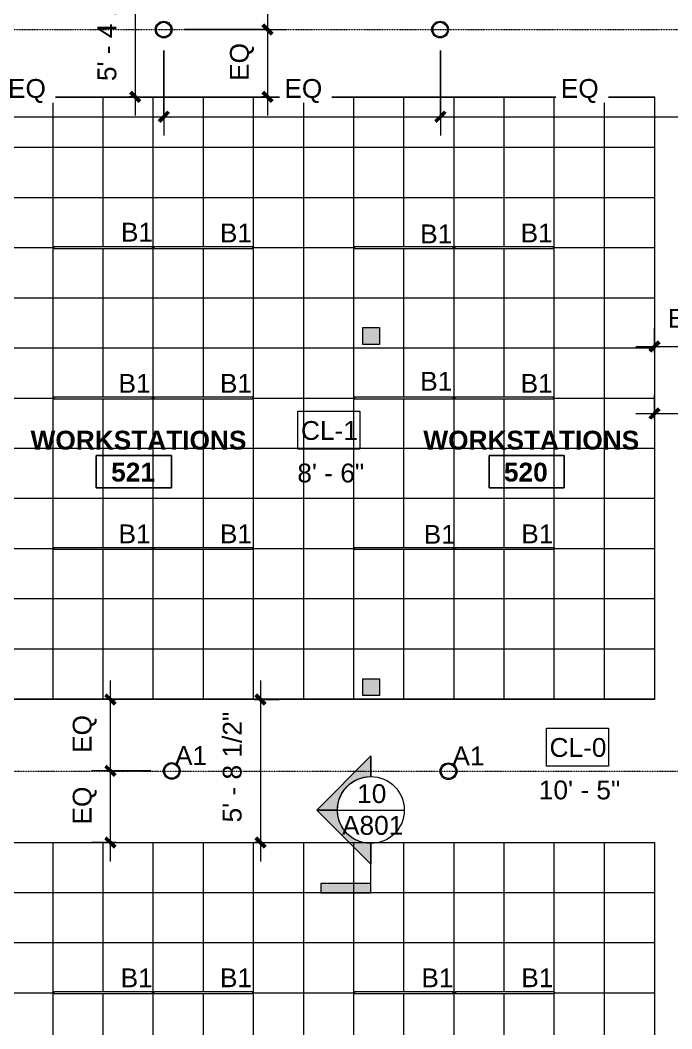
# Model space of a CAD drawing. Header units: inches. Extents: x -60 to 1865, y -31 to 1094.
# Drawn here: x 128.9 to 440.9, y 358 to 840.6 of the extents above; entities that cross this region are included whole.
import ezdxf

# ---------------------------------------------------------------- set-up
doc = ezdxf.new("R2010")
doc.units = ezdxf.units.IN
doc.header["$MEASUREMENT"] = 0
doc.linetypes.add('Center 1_16_', pattern=[0.15625, 0.0625, -0.03125, 0.03125, -0.03125])
for name, color, linetype, lineweight in [('A-ANNO-DIMS', 211, 'Continuous', 9), ('A-ANNO-DIMS-96', 211, 'Continuous', 9), ('A-AREA-IDEN', 2, 'Continuous', 9), ('A-CLNG', 13, 'Continuous', 13), ('A-CLNG-IDEN', 151, 'Continuous', 9), ('A-CLNG-PATT', 13, 'Continuous', 13), ('A-DETL', 90, 'Continuous', 9), ('E-LITE-EQPM', 33, 'Continuous', 9), ('E-LITE-EQPM-IDEN', 33, 'Continuous', 9), ('G-ANNO-SYMB', 111, 'Continuous', 9), ('S-COLS', 52, 'Continuous', 13)]:
    doc.layers.add(name, color=color, linetype=linetype, lineweight=lineweight)
doc.styles.add('Arial', font='arial.ttf', dxfattribs={"height": 9})
doc.styles.add('Swis721 Lt BT', font='swissl.ttf', dxfattribs={"height": 9})
doc.styles.add('Swis721 Lt BT_B', font='', dxfattribs={"height": 9})
doc.styles.get('Swis721 Lt BT_B').set_extended_font_data('Swis721 Lt BT', bold=True)
doc.dimstyles.new('OTJ_-_3_32__Linear__1_2__Tolerance', dxfattribs={"dimscale": 12, "dimtxt": 9.497835, "dimasz": 0.375, "dimexe": 0.75, "dimexo": 0.5, "dimgap": 0.5, "dimtad": 1, "dimdec": 1, "dimrnd": 0.5, "dimzin": 3, "dimdsep": 46, "dimlunit": 4, "dimtxsty": 'Swis721 Lt BT', "dimblk1": 'OBLIQUE', "dimblk2": 'OBLIQUE', "dimsah": 1, "dimcen": 0.09, "dimdle": 0.75, "dimazin": 0, "dimtfac": 1, "dimtdec": 4, "dimtix": 1, "dimtmove": 0, "dimatfit": 3, "dimfxl": 1, "dimtvp": 1, "dimfrac": 2, "dimtolj": 1, "dimtzin": 0, "dimarcsym": 2})
doc.dimstyles.new('OTJ_-_3_32__Linear__1_8__Tolerance', dxfattribs={"dimscale": 12, "dimtxt": 9.497835, "dimasz": 0.375, "dimexe": 0.75, "dimexo": 0.5, "dimgap": 0.5, "dimtad": 1, "dimdec": 3, "dimrnd": 0.125, "dimzin": 3, "dimdsep": 46, "dimlunit": 4, "dimtxsty": 'Swis721 Lt BT', "dimblk1": 'OBLIQUE', "dimblk2": 'OBLIQUE', "dimsah": 1, "dimcen": 0.09, "dimdle": 0.75, "dimazin": 0, "dimtfac": 1, "dimtdec": 4, "dimtix": 1, "dimtmove": 0, "dimatfit": 3, "dimfxl": 1, "dimtvp": 1, "dimtfill": 1, "dimfrac": 2, "dimtolj": 1, "dimtzin": 0, "dimarcsym": 2})

# ---------------------------------------------------------------- blocks, each defined once
blk = doc.blocks.new('Concrete-Rectangular-Column - 8x8-7061903-REFLECTED CEILING PLAN')
at = {"layer": 'S-COLS', "lineweight": 9}
blk.add_hatch(color=7, dxfattribs=at).paths.add_polyline_path([(4, -4), (4, 4), (-4, 4), (-4, -4)], flags=0)
at = {"layer": 'S-COLS', "color": 8, "lineweight": 20}
for p, q in [((-4, 4), (4, 4)), ((-4, -4), (-4, 4)), ((4, 4), (4, -4)), ((4, -4), (-4, -4))]:
    blk.add_line(p, q, dxfattribs=at)
blk = doc.blocks.new('Lighting fixture TBLS-HX-4-15-B-U-W - TBLS-HX-4-24-7815314-REFLECTED CEILING PLAN')
at = {"layer": 'E-LITE-EQPM'}
for p, q in [((-0.54, 23.67), (0.54, 23.67)), ((-0.54, 23.67), (-0.54, -23.67)), ((-0.47, 23.75), (0.47, 23.75)), ((-0.47, 23.75), (-0.47, 23.67)), ((0.47, 23.67), (0.47, 23.75)), ((0.54, -23.67), (0.54, 23.67)), ((0.54, -23.67), (-0.54, -23.67)), ((-0.47, -23.67), (-0.47, -23.75)), ((0.47, -23.75), (-0.47, -23.75)), ((0.47, -23.75), (0.47, -23.67))]:
    blk.add_line(p, q, dxfattribs=at)
blk = doc.blocks.new('L-PENDANT_FOCAL POINT 3_5 CYLINDER - L-PENDANT_FOCAL POINT 3_5 CYLINDER-7826649-REFLECTED CEILING PLAN')
at = {"layer": 'E-LITE-EQPM'}
for radius in [4, 3.5]:
    blk.add_circle((-0.125, 0), radius, dxfattribs=at)
blk = doc.blocks.new('Room Tag - Room Name and Number-3379422-REFLECTED CEILING PLAN')
at = {"layer": 'A-AREA-IDEN'}
for p, q in [((-0.1881, -0.1636), (-0.1881, -0.0018)), ((-0.1881, -0.0018), (0.1869, -0.0018)), ((0.1869, -0.0018), (-0.1881, -0.0018)), ((-0.1881, -0.0018), (-0.1881, -0.1636)), ((0.1869, -0.0018), (0.1869, -0.1636)), ((0.1869, -0.1636), (0.1869, -0.0018)), ((0.1869, -0.1636), (-0.1881, -0.1636)), ((-0.1881, -0.1636), (0.1869, -0.1636))]:
    blk.add_line(p, q, dxfattribs=at)
blk = doc.blocks.new('DIMBLOCK29-REFLECTED CEILING PLAN')
at = {"layer": 'A-ANNO-DIMS-96', "transparency": 16777216}
for p, q in [((247.37, 877.25), (247.37, 836.13)), ((244.55, 868.25), (256.37, 868.25)), ((247.37, 868.25), (244.55, 868.25)), ((207.61, 836.13), (256.37, 836.13)), ((247.37, 836.13), (207.61, 836.13))]:
    blk.add_line(p, q, dxfattribs=at)
at = {"layer": 'A-ANNO-DIMS-96', "lineweight": 50, "transparency": 16777216}
for p, q in [((247.37, 868.25), (245.12, 870.5)), ((247.37, 868.25), (249.62, 866)), ((247.37, 836.13), (245.12, 838.38)), ((247.37, 836.13), (249.62, 833.88))]:
    blk.add_line(p, q, dxfattribs=at)
at = {"layer": 'A-ANNO-DIMS-96', "color": 0, "transparency": 16777216, "insert": (229.35, 843.67), "char_height": 9, "width": 20.443, "attachment_point": 1, "rotation": 90, "line_spacing_factor": 1.005062, "style": 'Swis721 Lt BT'}
blk.add_mtext('EQ', dxfattribs=at)
blk = doc.blocks.new('_Oblique')
at = {"color": 0, "linetype": 'ByBlock', "lineweight": -2}
blk.add_line((-0.5, -0.5), (0.5, 0.5), dxfattribs=at)
blk = doc.blocks.new('DIMBLOCK30-REFLECTED CEILING PLAN')
at = {"layer": 'A-ANNO-DIMS-96', "transparency": 16777216}
for p, q in [((207.61, 836.13), (256.37, 836.13)), ((247.37, 836.13), (207.61, 836.13)), ((247.37, 836.13), (247.37, 795)), ((244.55, 804), (256.37, 804)), ((247.37, 804), (244.55, 804))]:
    blk.add_line(p, q, dxfattribs=at)
at = {"layer": 'A-ANNO-DIMS-96', "lineweight": 50, "transparency": 16777216}
for p, q in [((247.37, 836.13), (245.12, 838.38)), ((247.37, 836.13), (249.62, 833.88)), ((247.37, 804), (245.12, 806.25)), ((247.37, 804), (249.62, 801.75))]:
    blk.add_line(p, q, dxfattribs=at)
at = {"layer": 'A-ANNO-DIMS-96', "color": 0, "transparency": 16777216, "insert": (229.35, 811.54), "char_height": 9, "width": 20.443, "attachment_point": 1, "rotation": 90, "line_spacing_factor": 1.005062, "style": 'Swis721 Lt BT'}
blk.add_mtext('EQ', dxfattribs=at)
blk = doc.blocks.new('DIMBLOCK37-REFLECTED CEILING PLAN')
at = {"layer": 'A-ANNO-DIMS-96', "transparency": 16777216}
for p, q in [((462.45, 701.33), (462.45, 675.45)), ((462.45, 684.45), (462.45, 701.33)), ((432.64, 681.63), (432.64, 693.45)), ((423.64, 684.45), (462.45, 684.45)), ((432.64, 684.45), (432.64, 681.63))]:
    blk.add_line(p, q, dxfattribs=at)
at = {"layer": 'A-ANNO-DIMS-96', "lineweight": 50, "transparency": 16777216}
for p, q in [((432.64, 684.45), (434.89, 686.7)), ((462.45, 684.45), (464.7, 686.7)), ((432.64, 684.45), (430.39, 682.2)), ((462.45, 684.45), (460.2, 682.2))]:
    blk.add_line(p, q, dxfattribs=at)
at = {"layer": 'A-ANNO-DIMS-96', "color": 0, "transparency": 16777216, "insert": (439.02, 702.47), "char_height": 9, "width": 20.443, "attachment_point": 1, "line_spacing_factor": 1.005062, "style": 'Swis721 Lt BT'}
blk.add_mtext('EQ', dxfattribs=at)
blk = doc.blocks.new('DIMBLOCK39-REFLECTED CEILING PLAN')
at = {"layer": 'A-ANNO-DIMS-96', "lineweight": 50, "transparency": 16777216}
for p, q in [((172.07, 481.37), (169.82, 483.62)), ((172.07, 481.37), (174.32, 479.12)), ((172.07, 447.12), (169.82, 449.37)), ((172.07, 447.12), (174.32, 444.87))]:
    blk.add_line(p, q, dxfattribs=at)
at = {"layer": 'A-ANNO-DIMS-96', "transparency": 16777216}
for p, q in [((191.49, 481.37), (163.07, 481.37)), ((172.07, 438.12), (172.07, 481.37)), ((172.07, 481.37), (191.49, 481.37)), ((174.89, 447.12), (163.07, 447.12)), ((172.07, 447.12), (174.89, 447.12))]:
    blk.add_line(p, q, dxfattribs=at)
at = {"layer": 'A-ANNO-DIMS-96', "color": 0, "transparency": 16777216, "insert": (154.06, 455.73), "char_height": 9, "width": 20.443, "attachment_point": 1, "rotation": 90, "line_spacing_factor": 1.005062, "style": 'Swis721 Lt BT'}
blk.add_mtext('EQ', dxfattribs=at)
blk = doc.blocks.new('DIMBLOCK40-REFLECTED CEILING PLAN')
at = {"layer": 'A-ANNO-DIMS-96', "transparency": 16777216}
for p, q in [((172.07, 481.37), (172.07, 524.62)), ((174.89, 515.62), (163.07, 515.62)), ((172.07, 515.62), (174.89, 515.62)), ((191.49, 481.37), (163.07, 481.37)), ((172.07, 481.37), (191.49, 481.37))]:
    blk.add_line(p, q, dxfattribs=at)
at = {"layer": 'A-ANNO-DIMS-96', "lineweight": 50, "transparency": 16777216}
for p, q in [((172.07, 515.62), (169.82, 517.87)), ((172.07, 515.62), (174.32, 513.37)), ((172.07, 481.37), (169.82, 483.62)), ((172.07, 481.37), (174.32, 479.12))]:
    blk.add_line(p, q, dxfattribs=at)
at = {"layer": 'A-ANNO-DIMS-96', "color": 0, "transparency": 16777216, "insert": (154.06, 489.98), "char_height": 9, "width": 20.443, "attachment_point": 1, "rotation": 90, "line_spacing_factor": 1.005062, "style": 'Swis721 Lt BT'}
blk.add_mtext('EQ', dxfattribs=at)
blk = doc.blocks.new('Drafting View - 3_32_ x 3_8_-334918-REFLECTED CEILING PLAN')
at = {"layer": 'G-ANNO-SYMB'}
blk.add_hatch(color=256, dxfattribs=at).paths.add_polyline_path([(0, 0.2495), (0, 0), (-0.0469, 0), (-0.0469, 0.2495)], flags=0)
for p, q in [((0, 0.2495), (-0.0469, 0.2495)), ((-0.0469, 0.2495), (-0.0469, 0)), ((0, 0), (0, 0.2495)), ((-0.0469, 0), (0, 0))]:
    blk.add_line(p, q, dxfattribs=at)
blk = doc.blocks.new('Drafting View - Section Head - Filled-1367765-REFLECTED CEILING PLAN')
at = {"layer": 'G-ANNO-SYMB'}
h = blk.add_hatch(color=256, dxfattribs=at)
edge = h.paths.add_edge_path(flags=0)
edge.add_line((-0.5202, 0), (-0.25, 0.2702))
edge.add_line((-0.25, 0.2702), (-0.25, 0.1667))
edge.add_arc((-0.25, 0), 0.1667, 90, 180)
edge.add_line((-0.4167, 0), (-0.5202, 0))
h = blk.add_hatch(color=256, dxfattribs=at)
edge = h.paths.add_edge_path(flags=0)
edge.add_line((0.0202, 0), (-0.0833, 0))
edge.add_arc((-0.25, 0), 0.1667, 0, 90)
edge.add_line((-0.25, 0.1667), (-0.25, 0.2702))
edge.add_line((-0.25, 0.2702), (0.0202, 0))
for p, q in [((-0.25, 0.2702), (-0.5202, 0)), ((-0.25, 0.2702), (-0.5202, 0)), ((-0.25, 0.2702), (0.0202, 0)), ((-0.25, 0.1667), (-0.25, 0.2702)), ((0.0202, 0), (-0.25, 0.2702)), ((-0.25, 0.2702), (-0.25, 0.1667)), ((-0.5202, 0), (-0.4167, 0)), ((-0.0833, 0), (0.0202, 0)), ((-0.5202, 0), (-0.4167, 0)), ((-0.4167, 0), (-0.5202, 0)), ((0.0202, 0), (-0.0833, 0)), ((-0.0833, 0), (0.0202, 0))]:
    blk.add_line(p, q, dxfattribs=at)
for start, end in [(0, 180), (360, 180), (90, 180), (0, 90), (180, 360)]:
    blk.add_arc((-0.25, 0), 0.1667, start, end, dxfattribs=at)
blk = doc.blocks.new('DIMBLOCK66-REFLECTED CEILING PLAN')
at = {"layer": 'A-ANNO-DIMS-96', "transparency": 16777216}
for p, q in [((65.38, 826.13), (65.38, 785.45)), ((65.38, 794.45), (65.38, 826.13)), ((197.73, 826.13), (197.73, 785.45)), ((197.73, 794.45), (197.73, 826.13)), ((56.38, 794.45), (197.73, 794.45))]:
    blk.add_line(p, q, dxfattribs=at)
at = {"layer": 'A-ANNO-DIMS-96', "lineweight": 50, "transparency": 16777216}
for p, q in [((65.38, 794.45), (67.63, 796.7)), ((197.73, 794.45), (199.98, 796.7)), ((65.38, 794.45), (63.13, 792.2)), ((197.73, 794.45), (195.48, 792.2))]:
    blk.add_line(p, q, dxfattribs=at)
at = {"layer": 'A-ANNO-DIMS-96', "color": 0, "transparency": 16777216, "insert": (123.04, 812.46), "char_height": 9, "width": 20.443, "attachment_point": 1, "line_spacing_factor": 1.005062, "style": 'Swis721 Lt BT', "bg_fill": 3, "box_fill_scale": 1.25, "bg_fill_color": 256, "bg_fill_true_color": 13158600, "bg_fill_transparency": 0}
blk.add_mtext('EQ', dxfattribs=at)
blk = doc.blocks.new('DIMBLOCK67-REFLECTED CEILING PLAN')
at = {"layer": 'A-ANNO-DIMS-96', "transparency": 16777216}
for p, q in [((197.73, 826.13), (197.73, 785.45)), ((197.73, 794.45), (197.73, 826.13)), ((330.09, 826.13), (330.09, 785.45)), ((330.09, 794.45), (330.09, 826.13)), ((197.73, 794.45), (330.09, 794.45))]:
    blk.add_line(p, q, dxfattribs=at)
at = {"layer": 'A-ANNO-DIMS-96', "lineweight": 50, "transparency": 16777216}
for p, q in [((197.73, 794.45), (199.98, 796.7)), ((330.09, 794.45), (332.34, 796.7)), ((197.73, 794.45), (195.48, 792.2)), ((330.09, 794.45), (327.84, 792.2))]:
    blk.add_line(p, q, dxfattribs=at)
at = {"layer": 'A-ANNO-DIMS-96', "color": 0, "transparency": 16777216, "insert": (255.39, 812.46), "char_height": 9, "width": 20.443, "attachment_point": 1, "line_spacing_factor": 1.005062, "style": 'Swis721 Lt BT', "bg_fill": 3, "box_fill_scale": 1.25, "bg_fill_color": 256, "bg_fill_true_color": 13158600, "bg_fill_transparency": 0}
blk.add_mtext('EQ', dxfattribs=at)
blk = doc.blocks.new('DIMBLOCK68-REFLECTED CEILING PLAN')
at = {"layer": 'A-ANNO-DIMS-96', "transparency": 16777216}
for p, q in [((330.09, 826.13), (330.09, 785.45)), ((330.09, 794.45), (330.09, 826.13)), ((462.45, 826.13), (462.45, 785.45)), ((462.45, 794.45), (462.45, 826.13)), ((330.09, 794.45), (471.45, 794.45))]:
    blk.add_line(p, q, dxfattribs=at)
at = {"layer": 'A-ANNO-DIMS-96', "lineweight": 50, "transparency": 16777216}
for p, q in [((330.09, 794.45), (332.34, 796.7)), ((462.45, 794.45), (464.7, 796.7)), ((330.09, 794.45), (327.84, 792.2)), ((462.45, 794.45), (460.2, 792.2))]:
    blk.add_line(p, q, dxfattribs=at)
at = {"layer": 'A-ANNO-DIMS-96', "color": 0, "transparency": 16777216, "insert": (387.75, 812.46), "char_height": 9, "width": 20.443, "attachment_point": 1, "line_spacing_factor": 1.005062, "style": 'Swis721 Lt BT', "bg_fill": 3, "box_fill_scale": 1.25, "bg_fill_color": 256, "bg_fill_true_color": 13158600, "bg_fill_transparency": 0}
blk.add_mtext('EQ', dxfattribs=at)
blk = doc.blocks.new('DIMBLOCK90-REFLECTED CEILING PLAN')
at = {"layer": 'A-ANNO-DIMS-96', "transparency": 16777216}
for p, q in [((183.93, 877.25), (183.93, 795)), ((181.11, 868.25), (192.93, 868.25)), ((183.93, 868.25), (181.11, 868.25)), ((181.11, 804), (192.93, 804)), ((183.93, 804), (181.11, 804))]:
    blk.add_line(p, q, dxfattribs=at)
at = {"layer": 'A-ANNO-DIMS-96', "lineweight": 50, "transparency": 16777216}
for p, q in [((183.93, 868.25), (181.68, 870.5)), ((183.93, 868.25), (186.18, 866)), ((183.93, 804), (181.68, 806.25)), ((183.93, 804), (186.18, 801.75))]:
    blk.add_line(p, q, dxfattribs=at)
at = {"layer": 'A-ANNO-DIMS-96', "color": 0, "transparency": 16777216, "insert": (165.91, 811.48), "char_height": 9, "width": 59.1579, "attachment_point": 1, "rotation": 90, "line_spacing_factor": 1.005062, "style": 'Swis721 Lt BT'}
blk.add_mtext('5\' - 4 1/2"', dxfattribs=at)
blk = doc.blocks.new('DIMBLOCK95-REFLECTED CEILING PLAN')
at = {"layer": 'A-ANNO-DIMS-96', "transparency": 16777216}
for p, q in [((432.64, 649.52), (432.64, 661.34)), ((490.49, 649.52), (490.49, 661.34)), ((423.64, 652.34), (499.49, 652.34)), ((432.64, 652.34), (432.64, 649.52)), ((490.49, 652.34), (490.49, 649.52))]:
    blk.add_line(p, q, dxfattribs=at)
at = {"layer": 'A-ANNO-DIMS-96', "lineweight": 50, "transparency": 16777216}
for p, q in [((432.64, 652.34), (430.39, 650.09)), ((432.64, 652.34), (434.89, 654.59)), ((490.49, 652.34), (488.24, 650.09)), ((490.49, 652.34), (492.74, 654.59))]:
    blk.add_line(p, q, dxfattribs=at)
at = {"layer": 'A-ANNO-DIMS-96', "color": 0, "transparency": 16777216, "insert": (443.7, 670.36), "char_height": 9, "width": 42.8759, "attachment_point": 1, "line_spacing_factor": 1.005062, "style": 'Swis721 Lt BT'}
blk.add_mtext('4\' - 10"', dxfattribs=at)
blk = doc.blocks.new('DIMBLOCK96-REFLECTED CEILING PLAN')
at = {"layer": 'A-ANNO-DIMS-96', "transparency": 16777216}
for p, q in [((243.92, 524.62), (243.92, 438.12)), ((241.1, 515.62), (252.92, 515.62)), ((243.92, 515.62), (241.1, 515.62)), ((241.1, 447.12), (252.92, 447.12)), ((243.92, 447.12), (241.1, 447.12))]:
    blk.add_line(p, q, dxfattribs=at)
at = {"layer": 'A-ANNO-DIMS-96', "lineweight": 50, "transparency": 16777216}
for p, q in [((243.92, 515.62), (241.67, 517.87)), ((243.92, 515.62), (246.17, 513.37)), ((243.92, 447.12), (241.67, 449.37)), ((243.92, 447.12), (246.17, 444.87))]:
    blk.add_line(p, q, dxfattribs=at)
at = {"layer": 'A-ANNO-DIMS-96', "color": 0, "transparency": 16777216, "insert": (225.9, 456.73), "char_height": 9, "width": 59.1579, "attachment_point": 1, "rotation": 90, "line_spacing_factor": 1.005062, "style": 'Swis721 Lt BT'}
blk.add_mtext('5\' - 8 1/2"', dxfattribs=at)

msp = doc.modelspace()

# ---------------------------------------------------------------- hatches: boundary and pattern name
at = {"layer": 'A-CLNG-PATT'}
h = msp.add_hatch(dxfattribs=at)
h.set_pattern_fill('FP_9', color=256, style=0, pattern_type=2)
h.set_pattern_definition([(270, (240.63, 347.813), (-24, -1e-15), []), (180, (240.63, 347.813), (3e-15, 24), [])])
h.paths.add_polyline_path([(96.6301, 515.625), (432.6351, 515.625), (432.6351, 804), (96.625, 804), (96.625, 515.625)], flags=0)
h.paths.add_polyline_path([(293, 517.5), (293, 525.5), (301, 525.5), (301, 517.5)], flags=0)
h.paths.add_polyline_path([(306.3007, 587.275), (288.9551, 587.275), (288.9551, 588.35), (336.3051, 588.35), (336.3051, 587.275), (313.6175, 587.275)], flags=0)
h.paths.add_polyline_path([(337.3972, 587.275), (337.2801, 587.275), (337.2801, 588.35), (384.6301, 588.35), (384.6301, 587.275), (339.2265, 587.275)], flags=0)
h.paths.add_polyline_path([(233.1324, 587.275), (192.9551, 587.275), (192.9551, 588.35), (240.3051, 588.35), (240.3051, 587.275)], flags=0)
h.paths.add_polyline_path([(174.5977, 587.275), (144.9551, 587.275), (144.9551, 588.35), (192.3051, 588.35), (192.3051, 587.275), (181.9145, 587.275)], flags=0)
h.paths.add_polyline_path([(181.9145, 659.275), (144.9551, 659.275), (144.9551, 660.35), (192.3051, 660.35), (192.3051, 659.275), (189.2314, 659.275)], flags=0)
h.paths.add_polyline_path([(218.4987, 659.275), (192.9551, 659.275), (192.9551, 660.35), (240.3051, 660.35), (240.3051, 659.275), (225.8155, 659.275)], flags=0)
h.paths.add_polyline_path([(306.3007, 659.275), (288.9551, 659.275), (288.9551, 660.35), (336.3051, 660.35), (336.3051, 659.275), (313.6175, 659.275)], flags=0)
h.paths.add_polyline_path([(379.469, 659.275), (336.9551, 659.275), (336.9551, 660.35), (384.3051, 660.35), (384.3051, 659.275)], flags=0)
h.paths.add_polyline_path([(293, 685.5), (293, 693.5), (301, 693.5), (301, 685.5)], flags=0)
h.paths.add_polyline_path([(372.1522, 731.275), (336.9551, 731.275), (336.9551, 732.35), (384.3051, 732.35), (384.3051, 731.275), (379.469, 731.275)], flags=0)
h.paths.add_polyline_path([(288.9551, 731.275), (288.9551, 732.35), (336.3051, 732.35), (336.3051, 731.275), (291.667, 731.275)], flags=0)
h.paths.add_polyline_path([(196.5482, 731.275), (192.9551, 731.275), (192.9551, 732.35), (240.3051, 732.35), (240.3051, 731.275), (203.865, 731.275)], flags=0)
h.paths.add_polyline_path([(159.964, 731.275), (144.9551, 731.275), (144.9551, 732.35), (192.3051, 732.35), (192.3051, 731.275), (167.2809, 731.275)], flags=0)
h = msp.add_hatch(dxfattribs=at)
h.set_pattern_fill('FP_23', color=256, style=0, pattern_type=2)
h.set_pattern_definition([(180, (264.63, 303.25), (3e-15, 24), []), (90, (264.63, 303.25), (24, -1e-15), [])])
h.paths.add_polyline_path([(96.6301, 87.125), (432.6301, 87.125), (432.6301, 447.125), (96.6301, 447.125), (96.6301, 130.3507)], flags=0)
h.paths.add_polyline_path([(335.568, 158.7125), (288.9551, 158.7125), (288.9551, 159.7875), (336.3051, 159.7875), (336.3051, 158.7125)], flags=0)
h.paths.add_polyline_path([(372.1522, 158.7125), (337.2801, 158.7125), (337.2801, 159.7875), (384.6301, 159.7875), (384.6301, 158.7125), (379.469, 158.7125)], flags=0)
h.paths.add_polyline_path([(225.8155, 158.7125), (192.9551, 158.7125), (192.9551, 159.7875), (240.3051, 159.7875), (240.3051, 158.7125), (233.1324, 158.7125)], flags=0)
h.paths.add_polyline_path([(174.5977, 158.7125), (144.9551, 158.7125), (144.9551, 159.7875), (192.3051, 159.7875), (192.3051, 158.7125), (181.9145, 158.7125)], flags=0)
h.paths.add_polyline_path([(301, 181.5), (293, 181.5), (293, 189.5), (301, 189.5)], flags=0)
h.paths.add_polyline_path([(336.3051, 230.7125), (288.9551, 230.7125), (288.9551, 231.7875), (336.3051, 231.7875), (336.3051, 231.4258)], flags=0)
h.paths.add_polyline_path([(337.3972, 230.7125), (337.2801, 230.7125), (337.2801, 231.7875), (384.6301, 231.7875), (384.6301, 230.7125), (339.2265, 230.7125)], flags=0)
h.paths.add_polyline_path([(196.5482, 230.7125), (192.9551, 230.7125), (192.9551, 231.7875), (240.3051, 231.7875), (240.3051, 230.7125), (203.865, 230.7125)], flags=0)
h.paths.add_polyline_path([(192.3051, 230.7125), (144.9551, 230.7125), (144.9551, 231.7875), (192.3051, 231.7875), (192.3051, 231.4258)], flags=0)
h.paths.add_polyline_path([(192.9551, 302.7125), (192.9551, 303.7875), (240.3051, 303.7875), (240.3051, 302.7125), (196.5482, 302.7125)], flags=0)
h.paths.add_polyline_path([(167.2809, 302.7125), (144.9551, 302.7125), (144.9551, 303.7875), (192.3051, 303.7875), (192.3051, 302.7125), (174.5977, 302.7125)], flags=0)
h.paths.add_polyline_path([(328.2512, 302.7125), (288.9551, 302.7125), (288.9551, 303.7875), (336.3051, 303.7875), (336.3051, 302.7125), (335.568, 302.7125)], flags=0)
h.paths.add_polyline_path([(339.2265, 302.7125), (337.2801, 302.7125), (337.2801, 303.7875), (384.6301, 303.7875), (384.6301, 302.7125), (342.8849, 302.7125)], flags=0)
h.paths.add_polyline_path([(293, 349.5), (293, 357.5), (301, 357.5), (301, 349.5)], flags=0)
h.paths.add_polyline_path([(337.2801, 374.7125), (337.2801, 375.7875), (384.6301, 375.7875), (384.6301, 374.7125), (339.2265, 374.7125)], flags=0)
h.paths.add_polyline_path([(306.3007, 374.7125), (288.9551, 374.7125), (288.9551, 375.7875), (336.3051, 375.7875), (336.3051, 374.7125), (313.6175, 374.7125)], flags=0)
h.paths.add_polyline_path([(196.5482, 374.7125), (192.9551, 374.7125), (192.9551, 375.7875), (240.3051, 375.7875), (240.3051, 374.7125), (203.865, 374.7125)], flags=0)
h.paths.add_polyline_path([(192.3051, 374.7125), (144.9551, 374.7125), (144.9551, 375.7875), (192.3051, 375.7875), (192.3051, 375.5116)], flags=0)

# ---------------------------------------------------------------- linework, layer by layer
at = {"layer": 'A-CLNG'}
for p, q in [((96.625, 804), (432.6351, 804)), ((432.6351, 804), (432.6351, 515.625)), ((432.6351, 515.625), (96.625, 515.625)), ((96.6301, 447.125), (432.6301, 447.125)), ((432.6301, 447.125), (432.6301, 87.125))]:
    msp.add_line(p, q, dxfattribs=at)
at = {"layer": 'A-CLNG-IDEN', "flags": 128}
for points in [[(261.8488, 653.5373), (291.6078, 653.5373), (291.6078, 635.3058), (261.8488, 635.3058)], [(380.8611, 501.8622), (410.6202, 501.8622), (410.6202, 483.6307), (380.8611, 483.6307)]]:
    msp.add_lwpolyline(points, close=True, dxfattribs=at)
at = {"layer": 'A-DETL', "linetype": 'Center 1_16_', "lineweight": 13}
for p, q in [((52.625, 836.125), (706, 836.125)), ((58.125, 481.25), (477.125, 481.25))]:
    msp.add_line(p, q, dxfattribs=at)
at = {"layer": 'G-ANNO-SYMB'}
for p, q in [((280.8197, 462.6652), (312.8197, 462.6652)), ((296.8197, 427.5606), (296.8197, 438.6652))]:
    msp.add_line(p, q, dxfattribs=at)

# ---------------------------------------------------------------- block references
at = {"layer": 'A-AREA-IDEN', "xscale": 95.99999999999994, "yscale": 95.99999999999994, "zscale": 95.99999999999994}
for p in [(183.3772, 632.4887), (371.4512, 632.4887)]:
    msp.add_blockref('Room Tag - Room Name and Number-3379422-REFLECTED CEILING PLAN', p, dxfattribs=at)
at = {"layer": 'E-LITE-EQPM'}
for p in [(197.7342, 836.125), (330.0909, 836.125), (201.6161, 481.375), (334.1073, 481.25)]:
    msp.add_blockref('L-PENDANT_FOCAL POINT 3_5 CYLINDER - L-PENDANT_FOCAL POINT 3_5 CYLINDER-7826649-REFLECTED CEILING PLAN', p, dxfattribs=at)
at = {"layer": 'E-LITE-EQPM', "extrusion": (0, 0, -1)}
for p, rotation in [((-168.6301, 731.8125), 270.0000000000003), ((-216.6301, 731.8125), 270.0000000000003), ((-312.6301, 731.8125), 269.9999999999999), ((-360.6301, 731.8125), 269.9999999999999), ((-168.6301, 659.8125), 269.9999999999998), ((-216.6301, 659.8125), 269.9999999999998), ((-312.6301, 659.8125), 269.9999999999999), ((-360.6301, 659.8125), 269.9999999999999), ((-168.6301, 587.8125), 270.0000000000003), ((-216.6301, 587.8125), 269.9999999999998), ((-312.6301, 587.8125), 269.9999999999999), ((-360.9551, 587.8125), 269.9999999999999), ((-168.6301, 375.25), 270.0000000000003), ((-216.6301, 375.25), 270.0000000000003), ((-312.6301, 375.25), 269.9999999999999), ((-360.9551, 375.25), 269.9999999999999)]:
    msp.add_blockref('Lighting fixture TBLS-HX-4-15-B-U-W - TBLS-HX-4-24-7815314-REFLECTED CEILING PLAN', p, dxfattribs=dict(at, rotation=rotation))
at = {"layer": 'G-ANNO-SYMB', "extrusion": (0, 0, -1), "xscale": 95.99999999999994, "yscale": 95.99999999999994, "zscale": 95.99999999999994, "rotation": 270.0000000000002}
msp.add_blockref('Drafting View - Section Head - Filled-1367765-REFLECTED CEILING PLAN', (-296.8197, 438.6652), dxfattribs=at)
at = {"layer": 'G-ANNO-SYMB', "xscale": 95.99999999999994, "yscale": 95.99999999999994, "zscale": 95.99999999999994, "rotation": 90}
msp.add_blockref('Drafting View - 3_32_ x 3_8_-334918-REFLECTED CEILING PLAN', (296.8197, 427.5606), dxfattribs=at)
at = {"layer": 'S-COLS', "lineweight": 9}
for p in [(297, 689.5), (297, 521.5)]:
    msp.add_blockref('Concrete-Rectangular-Column - 8x8-7061903-REFLECTED CEILING PLAN', p, dxfattribs=at)

# ---------------------------------------------------------------- texts
at = {"layer": 'A-AREA-IDEN', "char_height": 9, "attachment_point": 1, "style": 'Swis721 Lt BT_B'}
for s, insert, width in [('WORKSTATIONS', (133.8761, 644.1673), 119.685), ('WORKSTATIONS', (321.9501, 644.1673), 119.685), ('521', (172.4625, 628.8676), 25.452), ('520', (360.5365, 628.8676), 25.452)]:
    msp.add_mtext(s, dxfattribs=dict(at, insert=insert, width=width))
at = {"layer": 'A-CLNG-IDEN', "char_height": 9, "attachment_point": 1, "style": 'Swis721 Lt BT'}
for s, insert, width in [('CL-1', (263.3488, 648.7873), 32.118), ('8\' - 6"', (261.6102, 628.4581), 36.36), ('CL-0', (382.3611, 497.1122), 32.118), ('10\' - 5"', (377.2398, 476.783), 44.541)]:
    msp.add_mtext(s, dxfattribs=dict(at, insert=insert, width=width))
at = {"layer": 'E-LITE-EQPM-IDEN', "char_height": 9, "width": 18.786, "attachment_point": 1, "style": 'Arial'}
for s, insert in [('B1', (177.1471, 743.6967)), ('B1', (224.5379, 743.3304)), ('B1', (368.5379, 743.3304)), ('B1', (320.4501, 742.8648)), ('B1', (175.9916, 671.3304)), ('B1', (224.5379, 671.3304)), ('B1', (320.4501, 672.3546)), ('B1', (368.5379, 671.3304)), ('B1', (175.9916, 599.3304)), ('B1', (224.5379, 599.3304)), ('B1', (322.122, 599.0804)), ('B1', (368.8629, 599.3304)), ('A1', (203.0159, 493.2372)), ('A1', (335.8356, 493.1122)), ('B1', (177.0021, 386.8829)), ('B1', (224.5379, 386.8962)), ('B1', (321.0021, 386.8829)), ('B1', (368.8629, 386.8962))]:
    msp.add_mtext(s, dxfattribs=dict(at, insert=insert))
at = {"layer": 'G-ANNO-SYMB', "char_height": 9, "attachment_point": 1, "style": 'Swis721 Lt BT'}
for s, insert, width in [('10', (290.2483, 475.0221), 16.362), ('A801', (282.9917, 459.8371), 33.936)]:
    msp.add_mtext(s, dxfattribs=dict(at, insert=insert, width=width))

# ---------------------------------------------------------------- dimensions: what is measured, and where the dimension line sits
at = {"layer": 'A-ANNO-DIMS'}
for base, p1, p2, override, picture, middle in [((247.369, 836.125), (250.551, 868.25), (201.6092, 836.125), {"dimpost": '<>', "dimfxl": 58.543258}, 'DIMBLOCK29-REFLECTED CEILING PLAN', (236.4199, 852.1875)), ((247.369, 804), (201.6092, 836.125), (250.551, 804), {"dimpost": '<>', "dimfxl": 58.543258}, 'DIMBLOCK30-REFLECTED CEILING PLAN', (236.4199, 820.0625)), ((172.0737, 515.625), (197.4911, 481.375), (168.8918, 515.625), {"dimpost": '<>', "dimfxl": 44.620472}, 'DIMBLOCK40-REFLECTED CEILING PLAN', (161.1247, 498.5)), ((172.0737, 481.375), (168.8918, 447.125), (197.4911, 481.375), {"dimpost": '<>', "dimfxl": 44.620472}, 'DIMBLOCK39-REFLECTED CEILING PLAN', (161.1247, 464.25))]:
    dim = msp.add_linear_dim(base=base, p1=p1, p2=p2, angle=90, text='EQ', dimstyle='OTJ_-_3_32__Linear__1_2__Tolerance', override=override, dxfattribs=at)
    dim.commit()
    dim.dimension.update_dxf_attribs({"geometry": picture, "text_midpoint": middle})
dim = msp.add_linear_dim(base=(462.4476, 684.452), p1=(432.6351, 687.634), p2=(462.4476, 707.3333), text='EQ', dimstyle='OTJ_-_3_32__Linear__1_2__Tolerance', override={"dimpost": '<>', "dimfxl": 35.733017}, dxfattribs=at)
dim.commit()
dim.dimension.update_dxf_attribs({"geometry": 'DIMBLOCK37-REFLECTED CEILING PLAN', "text_midpoint": (447.5414, 695.4011)})
dim = msp.add_linear_dim(base=(490.4926, 652.3422), p1=(432.6351, 655.5242), p2=(490.4926, 655.5242), dimstyle='OTJ_-_3_32__Linear__1_2__Tolerance', override={"dimpost": '<>', "dimfxl": 57.857443}, dxfattribs=at)
dim.commit()
dim.dimension.update_dxf_attribs({"geometry": 'DIMBLOCK95-REFLECTED CEILING PLAN', "text_midpoint": (461.5638, 662.9675)})
dim = msp.add_linear_dim(base=(243.9177, 447.125), p1=(247.0996, 515.625), p2=(247.0996, 447.125), angle=90, dimstyle='OTJ_-_3_32__Linear__1_2__Tolerance', override={"dimpost": '<>', "dimfxl": 68.5}, dxfattribs=at)
dim.commit()
dim.dimension.update_dxf_attribs({"geometry": 'DIMBLOCK96-REFLECTED CEILING PLAN', "text_midpoint": (232.7761, 481.375)})

# ---------------------------------------------------------------- next in the draw order: dimensions: what is measured, and where the dimension line sits
dim = msp.add_linear_dim(base=(197.7342, 794.4451), p1=(65.3775, 832.125), p2=(197.7342, 832.125), text='EQ', dimstyle='OTJ_-_3_32__Linear__1_8__Tolerance', override={"dimpost": '<>', "dimfxl": 132.356695}, dxfattribs=at)
dim.commit()
dim.dimension.update_dxf_attribs({"geometry": 'DIMBLOCK66-REFLECTED CEILING PLAN', "text_midpoint": (131.5559, 805.3942)})

# ---------------------------------------------------------------- next in the draw order: dimensions: what is measured, and where the dimension line sits
dim = msp.add_linear_dim(base=(183.9294606212, 804.0000000001), p1=(187.1114411365, 868.2500000001), p2=(187.1114411365, 804.0000000001), angle=90, dimstyle='OTJ_-_3_32__Linear__1_2__Tolerance', override={"dimpost": '<>', "dimfxl": 64.25}, dxfattribs=at)
dim.commit()
dim.dimension.update_dxf_attribs({"geometry": 'DIMBLOCK90-REFLECTED CEILING PLAN', "text_midpoint": (173.3042060432, 836.1250000001)})
dim = msp.add_linear_dim(base=(330.0909, 794.4451), p1=(197.7342, 832.125), p2=(330.0909, 832.125), text='EQ', dimstyle='OTJ_-_3_32__Linear__1_8__Tolerance', override={"dimpost": '<>', "dimfxl": 132.356695}, dxfattribs=at)
dim.commit()
dim.dimension.update_dxf_attribs({"geometry": 'DIMBLOCK67-REFLECTED CEILING PLAN', "text_midpoint": (263.9126, 805.3942)})

# ---------------------------------------------------------------- next in the draw order: dimensions: what is measured, and where the dimension line sits
dim = msp.add_linear_dim(base=(462.4476, 794.4451), p1=(330.0909, 832.125), p2=(462.4476, 832.125), text='EQ', dimstyle='OTJ_-_3_32__Linear__1_8__Tolerance', override={"dimpost": '<>', "dimfxl": 132.356695}, dxfattribs=at)
dim.commit()
dim.dimension.update_dxf_attribs({"geometry": 'DIMBLOCK68-REFLECTED CEILING PLAN', "text_midpoint": (396.2693, 805.3942)})

doc.saveas('drawing.dxf')
